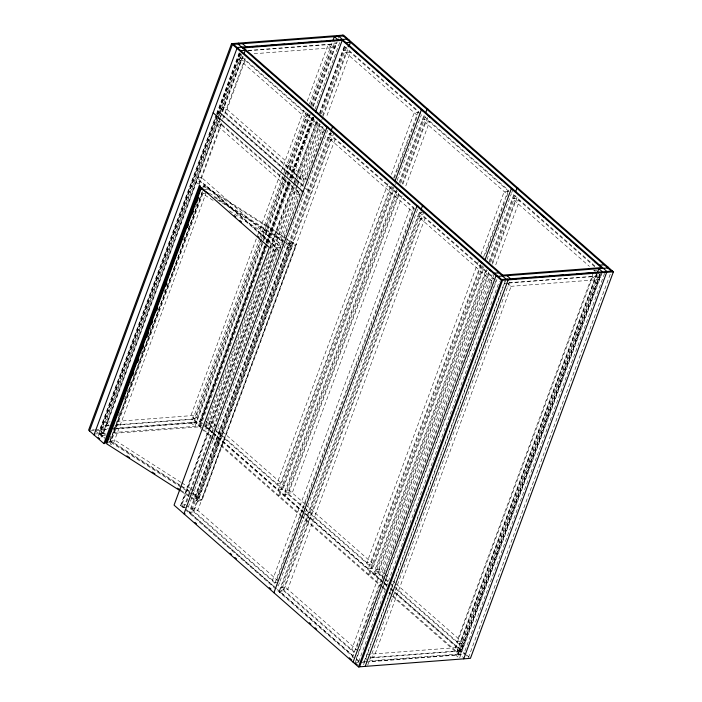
<?xml version="1.0" encoding="UTF-8"?>
<svg xmlns="http://www.w3.org/2000/svg" width="702" height="702" viewBox="0 0 702 702"><rect width="100%" height="100%" fill="white"/><g stroke="black" fill="none" stroke-linecap="round" stroke-linejoin="round"><path stroke-width="0.53" stroke-dasharray="3.51 2.63" d="M216.313 114.61L99.57 430.186L103.168 433.345L219.91 117.76M216.69 113.584L239.689 51.413M98.692 433.687L216.567 115.023M216.953 113.996L239.768 52.317M98.192 436.161L216.83 115.435M217.208 114.408L240.786 50.676M217.313 115.962L99.816 433.599L104.8 437.978M217.69 114.935L240.505 53.255M240.672 53.08L99.596 434.477L106.125 433.976M100.711 434.389L217.585 118.454M217.831 117.778L241.418 54.019M218.717 116.936L105.791 422.2L108.67 424.728M219.094 115.909L242.664 52.176M105.072 434.161L103.721 432.976L99.245 433.318L101.939 435.688L218.225 121.323L221.806 121.051M220.095 117.26L243.287 54.563M220.165 118.182L102.29 436.846L100.5 436.977M220.551 117.155L243.12 56.134M198.736 183.819L222.315 120.086M222.692 119.059L245.121 58.424M199.149 184.679L221.99 122.92M109.731 439.285L110.863 436.205M113.145 430.045L114.286 426.965M118.462 415.672L119.603 412.592M124.535 399.254L125.676 396.174M127.194 392.067L128.334 388.987M129.852 384.88L130.993 381.8M141.242 354.08L142.383 351M149.982 330.466L151.123 327.386M164.031 292.488L165.172 289.408M183.397 240.128L184.538 237.048M195.551 207.283L197.069 203.176M203.141 186.75L203.905 184.696L205.028 184.608L276.992 247.736L181.678 505.414L180.554 505.493L275.868 247.824L276.992 247.736M149.737 333.669L109.784 441.672L201.325 500.14L295.682 245.042L204.15 186.574M150.123 332.643L197.683 204.063M199.201 199.947L202.246 191.725M202.369 191.795L109.705 442.278L108.591 442.365M203.887 187.688L205.028 184.608M107.239 442.532L110.635 441.391L202.711 192.462M110.223 444.076L203.519 191.883M256.283 238.908L190.883 415.698L194.48 418.848L261.021 238.978M257.801 234.793L280.993 172.095M281.37 171.069L304.185 109.398M307.23 101.176L328.141 44.647L331.739 47.806L310.828 104.335M259.828 238.136L191.383 423.166L194.98 426.325L263.232 241.804M260.205 237.109L283.59 173.894M283.783 173.376L306.783 111.197M309.442 104.001L332.458 41.795M261.398 237.952L284.591 175.254M284.968 174.228L307.783 112.557M285.1 175.412L193.84 422.121L194.744 422.911L285.24 178.255M285.486 174.386L308.301 112.706M310.96 105.511L334.538 41.778M286.758 174.149L308.819 114.523M311.855 106.3L335.433 42.568M285.977 179.203L195.858 422.823L210.969 436.074M287.504 175.088L309.933 114.444M312.978 106.221L336.556 42.489M338.074 38.373L338.838 36.32M263.619 240.777L287.381 176.535M287.759 175.509L310.96 112.803M313.241 106.634L337.197 41.874M264.461 245.919L199.438 421.691L201.781 423.745M265.988 241.804L289.18 179.098M289.557 178.071L312.372 116.392M315.04 109.196L339.75 42.383M265.646 244.12L198.341 426.07L200.869 428.29M266.023 243.094L289.601 179.361M289.979 178.334L312.794 116.655M113.724 428.246L200.561 421.612L265.198 246.858M266.725 242.743L289.154 182.099M290.681 177.983L313.11 117.339M265.365 246.7L200.342 422.481L113.54 429.124M266.883 242.594L289.321 181.941M290.839 177.834L313.276 117.181M199.456 425.982L289.575 182.362M291.102 178.247L313.531 117.594M199.236 426.86L266.541 244.91M266.927 243.884L289.742 182.204M291.26 178.097L313.697 117.445M267.664 244.822L200.36 426.772L112.618 433.476M268.041 243.796L291.242 181.09M291.62 180.063L314.057 119.419M270.103 246.779L293.673 183.046M294.059 182.02L316.874 120.34M319.533 113.145L345.007 44.27M270.173 247.701L317.128 120.753M319.796 113.557L345.27 44.682M206.739 421.288L204.835 426.43L205.958 426.342L318.515 122.069M207.116 420.261L215.488 397.648M215.865 396.621L217.006 393.532M218.524 389.426L255.028 290.742M255.414 289.715L294.577 183.836M294.954 182.801L317.769 121.13M320.437 113.935L345.91 45.06M321.551 113.847L346.648 45.999M296.823 185.319L208.617 423.78L213.092 423.438L300.158 188.057M297.2 184.293L320.015 122.622M322.674 115.426L345.867 52.729L350.351 52.387L326.395 117.137M297.464 185.688L207.538 428.799L203.053 429.141M297.657 185.17L321.226 121.437M321.613 120.411L322.938 116.83M323.131 116.304L349.078 46.157M304.563 192.796L188.276 507.151L183.801 507.493L181.107 505.133L297.385 190.768L301.869 190.426L263.864 293.155M300.544 187.03L322.973 126.386M183.801 507.493L300.087 193.138L215.532 118.963L219.112 118.682M262.346 297.271L185.582 504.782L181.107 505.133M306.914 176.79L311.442 164.549M311.82 163.531L322.753 133.95M323.131 132.932L324.263 129.87L319.787 130.212L301.676 179.177L306.16 178.834M307.423 185.065L327.676 130.309M329.317 133.45L413.873 207.625L273.762 586.407L189.198 512.232L329.317 133.45L331.107 133.319M330.624 132.02L189.549 513.39L190.672 513.302L331.37 132.924M191.321 497.893L195.919 500.833L290.286 245.735L291.128 245.454M189.198 512.232L193.682 511.89L333.792 133.108M180.66 490.259L197.929 501.289L292.286 246.191L296.534 244.752L287.381 238.908M197.929 501.289L202.167 499.85L296.534 244.752M388.004 183.617L276.983 483.748L281.458 483.406L391.339 186.363M391.426 174.368L414.241 112.697L418.717 112.355L417.953 114.408M213.505 433.178L278.255 489.978L390.698 185.986M393.743 177.764L418.366 111.206L344.603 46.499L348.183 46.218M394.384 178.141L397.429 169.919M397.806 168.884L408.827 139.084M409.213 138.057L417.576 115.444M392.857 186.881L278.404 496.296L279.519 496.209L394.357 185.776M278.255 489.978L282.73 489.636L394.041 188.733M395.559 184.617L396.7 181.537M397.078 180.502L421.411 114.724M304.177 512.714L283.652 494.717L396.481 189.698M399.14 182.502L423.762 115.935L425.552 115.795M396.937 190.567L284.003 495.866L285.117 495.787L397.674 191.514M399.973 182.345L425.07 114.505M400.71 183.292L425.807 115.444M398.797 193.085L287.776 493.216L292.251 492.874L402.132 195.832M402.22 183.836L425.035 122.166L429.51 121.823L405.177 187.609M283.652 494.717L288.127 494.375L399.438 193.462M402.86 184.214L428.238 115.593M284.196 560.301L276.965 579.834L272.49 580.177L409.749 209.126L414.224 208.784L393.313 265.312M284.573 559.275L292.936 536.661M293.313 535.635L304.343 505.826M304.721 504.799L313.083 482.186M313.469 481.16L335.144 422.569M335.521 421.542L343.883 398.929M344.261 397.902L346.542 391.734M346.928 390.707L355.291 368.094M355.668 367.067L364.04 344.454M364.417 343.427L372.78 320.814M373.157 319.787L384.187 289.979M384.564 288.952L392.927 266.339M278.238 586.065L279.668 582.195L195.103 508.02L190.628 508.362L275.184 582.537L277.878 582.335M280.045 581.168L418.348 207.283M352.922 655.843L279.159 591.137L419.269 212.364L422.85 212.092M420.2 211.951L279.51 592.295L280.625 592.207L421.314 211.872M279.159 591.137L283.634 590.794L423.745 212.022M478.343 261.504L366.935 562.662L371.419 562.32L481.3 265.268M481.002 254.308L504.194 191.611L508.669 191.269L505.633 199.491M304.993 513.443L368.208 568.892L481.037 263.873M483.696 256.678L508.318 190.11L423.762 115.935M485.477 253.966L496.507 224.157M496.884 223.131L505.247 200.518M482.809 265.795L368.357 575.21L369.48 575.122L483.555 266.742M368.208 568.892L372.683 568.55L483.994 267.637M487.039 259.415L511.372 193.638M511.732 192.664L512.802 189.768M383.459 582.265L373.604 573.622L486.056 269.629M489.101 261.407L513.724 194.849L515.514 194.708M486.89 269.48L373.955 574.78L375.079 574.692L487.627 270.419M489.548 262.285L514.645 194.436M490.672 262.197L515.768 194.357M488.75 271.999L377.737 572.13L382.213 571.788L492.093 274.736M492.172 262.75L514.987 201.079L519.471 200.737L495.515 265.488M373.604 573.622L378.08 573.28L489.391 272.376M492.435 264.154L518.199 194.507M352.255 657.66L494.462 273.201M356.888 647.218L361.451 634.88M361.828 633.853L370.2 611.24M370.577 610.213L381.607 580.405M381.985 579.378L390.347 556.765M390.724 555.738L399.096 533.125M399.473 532.098L441.295 419.041M441.672 418.006L450.043 395.401M450.421 394.366L461.451 364.566M461.828 363.531L470.191 340.926M470.568 339.891L478.939 317.278M479.317 316.251L490.347 286.451M490.724 285.416L493.383 278.22L488.908 278.562L351.649 649.613L356.133 649.271M356.353 658.344L496.279 280.054M355.466 661.837L496.919 279.44M358.669 661.74L499.359 281.397M364.048 662.188L505.589 279.536M363.548 664.654L505.379 281.23M367.646 665.338L510.617 278.834M593.392 272.578L456.897 641.567L461.372 641.224L597.104 274.289M596.849 272.885L456.739 651.667L461.214 651.324L601.324 272.543M596.682 274.456L455.852 655.168L459.45 658.318L601.667 273.868M458.309 654.115L598.622 274.807M599.745 274.719L459.433 654.036L360.872 661.565M599.903 274.57L459.213 654.905L388.803 593.146M460.337 654.826L601.403 273.455M604.606 273.35L463.908 653.694L465.031 653.606L394.7 591.909M610.24 274.21L468.409 657.634L466.163 655.659M201.606 187.443L205.002 186.293L286.469 238.329M205.081 189.663L207.625 188.794L113.259 443.892L110.714 444.752M206.195 192.664L202.799 193.813L214.751 201.448M197.85 497.92L194.454 499.069L288.812 243.971L292.207 242.822L196.771 500.544L195.919 500.833M247.999 50.447L336.521 43.682L333.643 41.155M248.429 50.737L331.493 44.393L335.091 47.543L253.124 53.817M241.146 54.405L239.356 54.545L323.92 128.72L302.948 185.407L218.392 111.232L222.867 110.89L304.142 182.187M594.146 270.516L596.84 270.314M509.187 282.695L601 275.675L598.122 273.148M507.441 283.152L504.159 283.406L506.317 285.302M508.529 283.073L595.972 276.386L599.569 279.545L507.757 286.565M110.082 421.876L102.431 422.455L106.028 425.614L109.31 425.359M116.637 421.375L194.243 415.435L197.841 418.594L114.777 424.947M108.652 425.737L101 426.325L104.598 429.475L106.792 429.308M115.216 425.236L192.813 419.305L196.411 422.464L114.435 428.729M92.436 429.878L94.358 429.729M95.314 429.659L108.31 428.659M90.619 430.87L94.296 430.589M95.99 430.458L107.046 429.615M94.217 434.029L106.309 433.108M112.803 432.607L203.94 425.64L212.179 432.871M101.939 435.688L106.423 435.345M366.909 654.457L458.713 647.437L462.311 650.587L370.507 657.607M369.849 657.985L457.283 651.298L460.881 654.457L369.077 661.477M355.089 662.872L358.669 662.591M360.688 662.442L365.014 662.109M366.102 662.03L464.812 654.483M209.275 193.164L292.286 246.191M213.943 196.981L282.924 241.04M283.845 241.628L290.286 245.735M217.225 199.71L282.502 241.4M286.179 243.752L290.777 246.692L287.381 247.832L284.626 246.077M229.466 210.837L283.705 245.489M180.888 482.309L114.689 440.031L111.293 441.181L190.365 491.681M181.809 482.897L191.005 488.767M191.918 489.355L199.28 494.05L195.884 495.2L191.286 492.269M110.635 441.391L180.203 485.819M181.116 486.407L190.268 492.251M191.19 492.839L202.167 499.85M181.204 491.435L190.4 497.306M513.724 194.849L595.814 266.865M420.595 114.005L347.648 50.017L343.173 50.36L416.935 115.067M508.906 191.47L426.816 119.463L422.332 119.805L506.897 193.98M594.761 266.786L516.769 198.368L512.293 198.71L589.461 266.409M593.567 270.007L595.208 271.446M507.52 283.152L511.117 286.302L373.859 657.353L370.261 654.194M419.269 212.364L493.032 277.071M326.14 131.52L242.409 58.064L237.925 58.406L322.49 132.581M414.461 208.994L332.362 136.978L327.887 137.32L412.443 211.495M495.261 279.87L422.323 215.883L417.839 216.225L491.602 280.932M308.038 180.475L224.298 107.02L219.814 107.362L304.378 181.537M303.273 185.468L219.858 112.302L218.734 112.381L308.696 191.295L309.81 191.207L306.546 188.338M198.28 184.029L195.832 181.879L200.307 181.537L279.466 250.983L274.991 251.325L270.094 247.025M216.953 426.816L210.398 421.068L205.914 421.411L215.751 430.036M217.769 427.536L284.161 485.775L279.677 486.117L216.576 430.756M305.159 504.194L289.557 490.505L285.082 490.847L303.957 507.414M305.975 504.913L374.113 564.68L369.638 565.022L304.782 508.134M384.442 573.736L379.51 569.419L375.035 569.761L388.987 582.002M385.258 574.455L389.364 578.062M392.646 580.94L395.112 583.099M395.937 583.818L464.075 643.594L459.591 643.936L393.919 586.319M389.812 582.721L393.094 585.6M282.73 489.636L208.968 424.929L204.484 425.272L212.68 432.467M288.127 494.375L305.37 509.494M306.186 510.214L372.683 568.55M378.08 573.28L384.652 579.045M385.468 579.764L387.934 581.923M391.216 584.801L392.857 586.249M396.147 589.127L462.644 647.455L458.16 647.797L394.954 592.348M200.561 421.612L202.869 423.639M203.641 424.315L212.487 432.072M213.303 432.783L383.257 581.87M384.073 582.59L387.337 585.459M390.61 588.329L393.883 591.198M466.532 654.922L469.533 657.555M384.275 582.985L386.741 585.143M390.847 588.75L394.129 591.628M212.996 433.59L301.992 511.653M302.808 512.372L382.95 582.669M383.766 583.388L387.039 586.258M390.312 589.127L393.585 591.997M394.401 592.716L464.092 653.852M211.785 436.793L300.781 514.864M301.597 515.584L381.748 585.88M382.564 586.6L385.012 588.75M389.101 592.339L392.374 595.208M393.19 595.928L463.934 657.976M201.685 429.001L210.661 436.881M211.477 437.592L300.482 515.663M301.298 516.382L381.44 586.688M382.257 587.407L385.53 590.277M358.011 650.921L285.065 586.933L280.589 587.276L354.352 651.982M365.479 658.318L367.637 660.213M186.258 505.379L188.276 507.151M193.682 511.89L277.413 585.345M283.634 590.794L354.124 652.632M181.678 505.414L276.535 588.627M277.351 589.338L353.255 655.922M356.519 658.792L358.968 660.933M95.095 430.528L104.501 438.776M180.554 505.493L184.644 509.082M185.46 509.801L358.845 661.898M240.628 60.776L222.516 109.731L226.992 109.389L245.103 60.433L240.628 60.776M330.581 139.68L193.331 510.731L197.806 510.389L335.065 139.338L330.581 139.68M420.542 218.594L283.283 589.645L287.759 589.303L425.017 218.252L420.542 218.594M592.611 276.641L455.352 647.692L458.95 650.851L596.209 279.8L592.611 276.641M221.279 124.851L216.795 125.193L295.963 194.63L300.438 194.287L221.279 124.851M201.737 177.676L197.253 178.018L276.421 247.455L280.897 247.113L201.737 177.676"/><path stroke-width="1.05" d="M199.21 185.907L269.375 247.464L174.052 505.133L358.468 666.9L470.428 658.336L613.399 271.832L343.532 35.1L231.572 43.664L88.601 430.168L103.887 443.585L105.01 443.497L200.324 185.828L199.21 185.907L103.887 443.585M89.496 430.958L232.467 44.445L343.313 35.977M93.998 434.907L236.969 48.394L238.092 48.306M244.12 53.422L245.261 50.333L240.786 50.676M106.388 442.822L200.754 187.724L204.229 189.944M201.913 188.469L201.062 188.75L106.704 443.848L180.282 490.847M132.66 375.675L133.801 372.587M137.61 362.302L138.75 359.213M142.559 348.929L143.699 345.84M146.744 337.618L148.64 332.476M151.685 324.245L152.825 321.156M156.634 310.872L157.774 307.783M165.769 286.188L166.909 283.099M187.452 227.553L188.592 224.464M192.401 214.18L193.541 211.091M196.586 202.869L198.49 197.727M332.836 40.769L334.354 36.662L337.952 39.812M315.593 112.302L342.216 40.347M348.991 46.402L350.509 42.287L346.033 42.629M331.002 130.993L332.52 126.878L333.643 126.79M394.761 181.748L421.375 109.793L422.49 109.705M425.833 112.443L426.974 109.363L428.088 109.275M273.912 592.725L416.883 206.212L417.997 206.134M420.954 209.898L422.481 205.791L423.596 205.704M485.091 259.626L511.328 188.698L512.451 188.61M515.408 192.383L516.926 188.268L518.05 188.189M353.071 662.161L496.042 275.658L497.165 275.57M358.468 666.9L501.439 280.388L613.399 271.832M359.582 666.812L502.562 280.309L233.59 44.366M365.18 666.382L508.16 279.879L507.256 279.089M597.305 272.771L598.832 268.655L602.43 271.814M463.715 658.853L606.686 272.341L605.782 271.551M237.188 47.517L346.911 39.128M245.489 47.209L247.674 47.043M252.044 46.709L257.511 46.288M261.881 45.955L267.348 45.542M270.63 45.288L276.097 44.867M280.467 44.533L284.837 44.2M289.206 43.866L294.673 43.445M297.955 43.199L303.413 42.778M307.792 42.445L313.25 42.032M316.532 41.778L321.999 41.357M326.369 41.023L330.739 40.69M242.567 47.964L343.331 40.26M347.815 39.917L348.929 39.838M328.045 127.22L326.921 127.308L183.95 513.811L185.074 513.732M494.462 273.201L498.947 272.859M599.71 265.154L604.185 264.812M501.64 275.228L602.404 267.523M606.888 267.181L608.002 267.093M498.06 276.36L607.783 267.971M501.658 279.519L612.504 271.042M512.144 279.036L516.523 278.703M520.893 278.369L526.36 277.957M530.73 277.615L536.196 277.202M539.469 276.948L544.936 276.535M549.306 276.202L554.773 275.781M558.055 275.526L563.513 275.114M566.795 274.859L572.262 274.447M576.632 274.105L582.098 273.692M585.371 273.438L590.838 273.025M595.208 272.692L597.402 272.525M201.062 188.75L208.424 193.454M126.869 455.896L129.624 457.66M152.159 472.051L154.914 473.815M177.457 488.206L180.212 489.97M342.418 35.188L611.381 271.13M338.838 36.32L606.905 271.472M352.36 49.026L358.099 54.063M376.948 70.595L378.589 72.034M381.862 74.912L384.319 77.071M386.784 79.221L390.058 82.099M411.372 100.79L413.013 102.229M416.286 105.107L418.743 107.266M421.209 109.424L422.841 110.863M428.238 115.593L429.887 117.032M433.169 119.91L436.451 122.797M456.976 140.795L458.617 142.243M461.898 145.121L464.364 147.28M466.83 149.438L470.112 152.325M491.453 171.042L493.094 172.481M495.559 174.649L498.841 177.527M500.482 178.966L502.132 180.405M537.083 211.065L538.724 212.504M541.189 214.672L544.471 217.55M546.112 218.989L547.753 220.428M565.812 236.276L567.453 237.715M570.744 240.593L573.201 242.752M575.666 244.919L578.948 247.797M594.55 261.477L596.191 262.917M336.82 35.618L337.715 36.399M341.312 39.558L602.184 268.401M242.55 43.682L246.148 46.832M507.019 275.675L510.617 278.834M238.285 43.147L239.189 43.936M242.787 47.095L503.659 275.93M238.066 44.024L506.142 279.177M256.967 65.725L258.617 67.164M261.899 70.042L264.356 72.201M266.005 73.64L269.287 76.527M285.705 90.927L287.346 92.366M290.628 95.244L293.094 97.411M295.56 99.57L298.841 102.448M319.366 120.454L321.823 122.613M324.289 124.772L327.571 127.659M336.258 135.267L338.715 137.434M341.181 139.593L344.463 142.471M364.987 160.477L367.453 162.636M369.919 164.794L373.201 167.673M374.842 169.121L378.124 171.999M399.473 190.725L401.93 192.883M404.396 195.042L407.678 197.92M440.136 226.395L441.777 227.834M445.059 230.712L447.516 232.871M449.973 235.03L453.255 237.899M454.896 239.338L456.537 240.777M479.484 260.907L481.941 263.066M484.398 265.224L487.679 268.103M489.32 269.533L490.952 270.972M231.572 43.664L501.439 280.388M213.136 112.811L303.097 191.725M234.187 215.523L235.819 216.962M239.9 220.542L241.532 221.972M257.441 235.925L259.073 237.355M105.318 439.496L106.95 440.935M98.157 437.486L99.684 438.82M194.884 522.341L196.516 523.771M230.045 553.185L231.686 554.615M234.959 557.485L236.592 558.924M269.305 587.618L270.937 589.048M309.301 622.709L310.933 624.139M315.014 627.72L316.646 629.15M349.289 657.783L351.737 659.933M354.958 662.758L357.274 664.785"/></g></svg>
